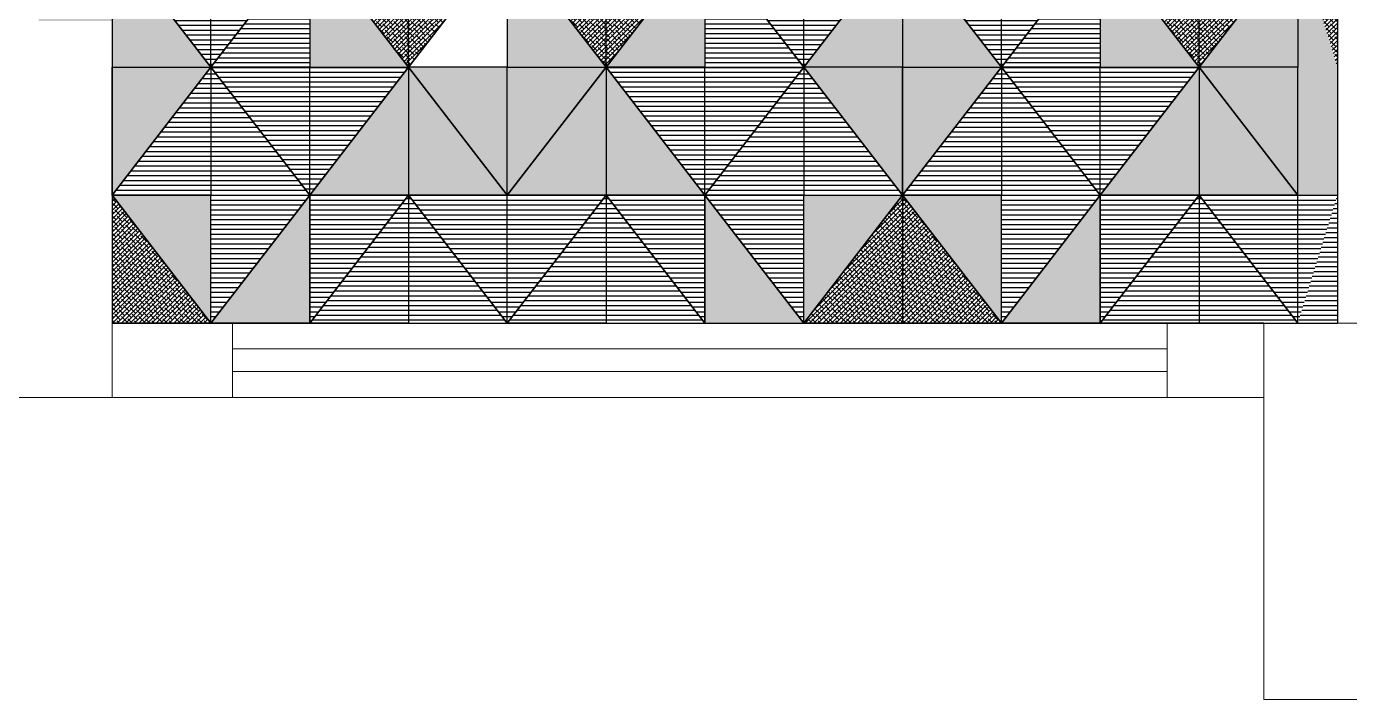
# Model space of a CAD drawing. Header units: millimetres. Extents: x 86441 to 190201, y 16532 to 98188.
# Drawn here: x 93110 to 97199, y 85053 to 87134 of the extents above; entities that cross this region are included whole.
import ezdxf

# ---------------------------------------------------------------- set-up
doc = ezdxf.new("R2010")
doc.units = ezdxf.units.MM
doc.header["$LTSCALE"] = 0.1
doc.layers.add('COLUMN', color=1, linetype='Continuous', lineweight=0)
doc.layers.add('WINDOW', color=5, linetype='Continuous', lineweight=0)
pattern_1 = [(0, (854.605, 74447.435), (0, 15), [])]
pattern_2 = [(0, (240, 73701.996), (0, 15), [])]
pattern_3 = [(45, (2576.186, 75217.435), (-6.7351921, 6.7351921), []), (135, (2576.186, 75217.435), (-20.2055763, 6.7351921), [23.8125, -14.2875])]
pattern_4 = [(0, (-749.68, 74447.435), (0, 15), [])]
pattern_5 = [(0, (-1364.284, 73701.996), (0, 15), [])]
pattern_6 = [(45, (971.901, 75217.435), (-6.7351921, 6.7351921), []), (135, (971.901, 75217.435), (-20.2055763, 6.7351921), [23.8125, -14.2875])]
pattern_7 = [(0, (3297.767, 74447.435), (0, 15), [])]
pattern_8 = [(0, (2683.162, 73701.996), (0, 15), [])]
pattern_9 = [(0, (4979.348, 74061.116), (0, 15), [])]
pattern_10 = [(0, (3293.952, 73306.556), (0, 15), [])]
pattern_11 = [(45, (5019.348, 75217.435), (-6.7351921, 6.7351921), []), (135, (5019.348, 75217.435), (-20.2055763, 6.7351921), [23.8125, -14.2875])]

msp = doc.modelspace()

# ---------------------------------------------------------------- hatches: boundary and pattern name
at = {"true_color": 0xb1a785, "transparency": 33554687}
h = msp.add_hatch(color=253, dxfattribs=at)
h.dxf.hatch_style = 1
h.paths.add_polyline_path([(93374.6, 87402.9), (93147.6, 87402.9), (93147.6, 87150.6), (93374.6, 87150.6)])
h.paths.add_polyline_path([(93374.6, 87007.4), (93680, 87007.4), (93374.6, 87402.9)])
at = {"true_color": 0x65502f, "transparency": 33554687}
h = msp.add_hatch(dxfattribs=at)
h.set_pattern_fill('_USER', color=59, scale=15, pattern_type=0)
h.set_pattern_definition(pattern_1)
h.paths.add_polyline_path([(93374.6, 87402.9), (93680, 87402.9), (93680, 87007.4)])
at = {"true_color": 0x242b7a, "transparency": 33554687}
h = msp.add_hatch(dxfattribs=at)
h.set_pattern_fill('_USER', color=177, scale=15, pattern_type=0)
h.set_pattern_definition(pattern_2)
h.paths.add_polyline_path([(93985.4, 87402.9), (93680, 87007.4), (93985.4, 87007.4)])
at = {"true_color": 0x65502f, "transparency": 33554687}
h = msp.add_hatch(dxfattribs=at)
h.set_pattern_fill('_USER', color=59, scale=15, pattern_type=0)
h.set_pattern_definition(pattern_1)
h.paths.add_polyline_path([(93985.4, 87402.9), (93680, 87402.9), (93680, 87007.4)])
at = {"true_color": 0xb1a785, "transparency": 33554687}
h = msp.add_hatch(color=253, dxfattribs=at)
h.dxf.hatch_style = 1
h.paths.add_polyline_path([(93985.4, 87007.4), (94290.8, 87007.4), (93985.4, 87402.9)])
at = {"true_color": 0x65502f, "transparency": 33554687}
h = msp.add_hatch(dxfattribs=at)
h.set_pattern_fill('ANSI38', color=59, scale=3)
h.set_pattern_definition(pattern_3)
h.paths.add_polyline_path([(94290.8, 87007.4), (94290.8, 87402.9), (93985.4, 87402.9)])
h = msp.add_hatch(dxfattribs=at)
h.set_pattern_fill('ANSI38', color=59, scale=3)
h.set_pattern_definition(pattern_3)
h.paths.add_polyline_path([(94596.2, 87402.9), (94290.8, 87402.9), (94290.8, 87007.4)])
h = msp.add_hatch(dxfattribs=at)
h.set_pattern_fill('ANSI38', color=59, scale=3)
h.set_pattern_definition(pattern_6)
h.paths.add_polyline_path([(94901.6, 87007.4), (94901.6, 87402.9), (94596.2, 87402.9)])
at = {"true_color": 0xb1a785, "transparency": 33554687}
h = msp.add_hatch(color=253, dxfattribs=at)
h.dxf.hatch_style = 1
h.paths.add_polyline_path([(94596.2, 87007.4), (94901.6, 87007.4), (94596.2, 87402.9)])
h = msp.add_hatch(color=253, dxfattribs=at)
h.dxf.hatch_style = 1
h.paths.add_polyline_path([(95207, 87402.9), (94901.6, 87007.4), (95207, 87007.4)])
at = {"true_color": 0x65502f, "transparency": 33554687}
h = msp.add_hatch(dxfattribs=at)
h.set_pattern_fill('ANSI38', color=59, scale=3)
h.set_pattern_definition(pattern_6)
h.paths.add_polyline_path([(95207, 87402.9), (94901.6, 87402.9), (94901.6, 87007.4)])
at = {"true_color": 0x242b7a, "transparency": 33554687}
h = msp.add_hatch(dxfattribs=at)
h.set_pattern_fill('_USER', color=177, scale=15, pattern_type=0)
h.set_pattern_definition(pattern_5)
h.paths.add_polyline_path([(95207, 87007.4), (95512.4, 87007.4), (95207, 87402.9)])
at = {"true_color": 0x65502f, "transparency": 33554687}
h = msp.add_hatch(dxfattribs=at)
h.set_pattern_fill('_USER', color=59, scale=15, pattern_type=0)
h.set_pattern_definition(pattern_4)
h.paths.add_polyline_path([(95207, 87402.9), (95512.4, 87402.9), (95512.4, 87007.4)])
h = msp.add_hatch(dxfattribs=at)
h.set_pattern_fill('_USER', color=59, scale=15, pattern_type=0)
h.set_pattern_definition(pattern_4)
h.paths.add_polyline_path([(95817.8, 87402.9), (95512.4, 87402.9), (95512.4, 87007.4)])
at = {"true_color": 0xb1a785, "transparency": 33554687}
h = msp.add_hatch(color=253, dxfattribs=at)
h.dxf.hatch_style = 1
h.paths.add_polyline_path([(95817.8, 87402.9), (95512.4, 87007.4), (95817.8, 87007.4)])
at = {"true_color": 0x65502f, "transparency": 33554687}
h = msp.add_hatch(dxfattribs=at)
h.set_pattern_fill('_USER', color=59, scale=15, pattern_type=0)
h.set_pattern_definition(pattern_7)
h.paths.add_polyline_path([(95817.8, 87402.9), (96123.2, 87402.9), (96123.2, 87007.4)])
at = {"true_color": 0xb1a785, "transparency": 33554687}
h = msp.add_hatch(color=253, dxfattribs=at)
h.dxf.hatch_style = 1
h.paths.add_polyline_path([(95817.8, 87007.4), (96123.2, 87007.4), (95817.8, 87402.9)])
at = {"true_color": 0x242b7a, "transparency": 33554687}
h = msp.add_hatch(dxfattribs=at)
h.set_pattern_fill('_USER', color=177, scale=15, pattern_type=0)
h.set_pattern_definition(pattern_8)
h.paths.add_polyline_path([(96428.6, 87402.9), (96123.2, 87007.4), (96428.6, 87007.4)])
at = {"true_color": 0x65502f, "transparency": 33554687}
h = msp.add_hatch(dxfattribs=at)
h.set_pattern_fill('_USER', color=59, scale=15, pattern_type=0)
h.set_pattern_definition(pattern_7)
h.paths.add_polyline_path([(96428.6, 87402.9), (96123.2, 87402.9), (96123.2, 87007.4)])
at = {"true_color": 0xb1a785, "transparency": 33554687}
h = msp.add_hatch(color=253, dxfattribs=at)
h.dxf.hatch_style = 1
h.paths.add_polyline_path([(96428.6, 87007.4), (96734, 87007.4), (96428.6, 87402.9)])
at = {"true_color": 0x65502f, "transparency": 33554687}
h = msp.add_hatch(dxfattribs=at)
h.set_pattern_fill('ANSI38', color=59, scale=3)
h.set_pattern_definition(pattern_11)
h.paths.add_polyline_path([(96734, 87007.4), (96734, 87402.9), (96428.6, 87402.9)])
h = msp.add_hatch(dxfattribs=at)
h.set_pattern_fill('ANSI38', color=59, scale=3)
h.set_pattern_definition(pattern_11)
h.paths.add_polyline_path([(97039.3, 87402.9), (96734, 87402.9), (96734, 87007.4)])
at = {"true_color": 0xb1a785, "transparency": 33554687}
h = msp.add_hatch(color=253, dxfattribs=at)
h.dxf.hatch_style = 1
h.paths.add_polyline_path([(97039.3, 87402.9), (96734, 87007.4), (97039.3, 87007.4)])
h = msp.add_hatch(color=253, dxfattribs=at)
h.dxf.hatch_style = 1
h.paths.add_polyline_path([(97039.3, 87402.9), (97161.6, 87007.4), (97039.3, 87007.4)])
at = {"true_color": 0x65502f, "transparency": 33554687}
h = msp.add_hatch(dxfattribs=at)
h.set_pattern_fill('ANSI38', color=59, scale=3)
h.set_pattern_definition(pattern_11)
h.paths.add_polyline_path([(97039.3, 87402.9), (97161.6, 87402.9), (97161.6, 87007.4)])
h = msp.add_hatch(dxfattribs=at)
h.set_pattern_fill('_USER', color=59, scale=15, pattern_type=0)
h.set_pattern_definition(pattern_1)
h.paths.add_polyline_path([(93374.6, 86612), (93680, 86612), (93680, 87007.4)])
at = {"true_color": 0xb1a785, "transparency": 33554687}
h = msp.add_hatch(color=253, dxfattribs=at)
h.dxf.hatch_style = 1
h.paths.add_polyline_path([(93374.6, 86612), (93680, 87007.4), (93374.6, 87007.4)])
at = {"true_color": 0x65502f, "transparency": 33554687}
h = msp.add_hatch(dxfattribs=at)
h.set_pattern_fill('_USER', color=59, scale=15, pattern_type=0)
h.set_pattern_definition([(0, (1925.395, 74327.435), (0, 15), [])])
h.paths.add_polyline_path([(93985.4, 86612), (93680, 86612), (93680, 87007.4)])
at = {"true_color": 0x242b7a, "transparency": 33554687}
h = msp.add_hatch(dxfattribs=at)
h.set_pattern_fill('_USER', color=177, scale=15, pattern_type=0)
h.set_pattern_definition(pattern_2)
h.paths.add_polyline_path([(93985.4, 87007.4), (93680, 87007.4), (93985.4, 86612)])
at = {"true_color": 0x66682c, "transparency": 33554687}
h = msp.add_hatch(color=77, dxfattribs=at)
h.dxf.hatch_style = 1
h.paths.add_polyline_path([(93985.4, 86612), (94290.8, 86612), (94290.8, 87007.4)])
at = {"true_color": 0x242b7a, "transparency": 33554687}
h = msp.add_hatch(dxfattribs=at)
h.set_pattern_fill('_USER', color=177, scale=15, pattern_type=0)
h.set_pattern_definition([(0, (1530.79, 73701.996), (0, 15), [])])
h.paths.add_polyline_path([(94290.8, 87007.4), (93985.4, 87007.4), (93985.4, 86612)])
at = {"true_color": 0x66682c, "transparency": 33554687}
h = msp.add_hatch(color=77, dxfattribs=at)
h.dxf.hatch_style = 1
h.paths.add_polyline_path([(94596.2, 86612), (94290.8, 86612), (94290.8, 87007.4)])
at = {"true_color": 0xb1a785, "transparency": 33554687}
h = msp.add_hatch(color=253, dxfattribs=at)
h.dxf.hatch_style = 1
h.paths.add_polyline_path([(94596.2, 87007.4), (94290.8, 87007.4), (94596.2, 86612)])
at = {"true_color": 0x66682c, "transparency": 33554687}
h = msp.add_hatch(color=77, dxfattribs=at)
h.dxf.hatch_style = 1
h.paths.add_polyline_path([(94596.2, 86612), (94901.6, 86612), (94901.6, 87007.4)])
at = {"true_color": 0xb1a785, "transparency": 33554687}
h = msp.add_hatch(color=253, dxfattribs=at)
h.dxf.hatch_style = 1
h.paths.add_polyline_path([(94596.2, 86612), (94901.6, 87007.4), (94596.2, 87007.4)])
at = {"true_color": 0x66682c, "transparency": 33554687}
h = msp.add_hatch(color=77, dxfattribs=at)
h.dxf.hatch_style = 1
h.paths.add_polyline_path([(95207, 86612), (94901.6, 86612), (94901.6, 87007.4)])
at = {"true_color": 0x242b7a, "transparency": 33554687}
h = msp.add_hatch(dxfattribs=at)
h.set_pattern_fill('_USER', color=177, scale=15, pattern_type=0)
h.set_pattern_definition([(0, (-73.494, 73701.996), (0, 15), [])])
h.paths.add_polyline_path([(95207, 87007.4), (94901.6, 87007.4), (95207, 86612)])
at = {"true_color": 0x65502f, "transparency": 33554687}
h = msp.add_hatch(dxfattribs=at)
h.set_pattern_fill('_USER', color=59, scale=15, pattern_type=0)
h.set_pattern_definition([(0, (321.111, 74327.435), (0, 15), [])])
h.paths.add_polyline_path([(95207, 86612), (95512.4, 86612), (95512.4, 87007.4)])
at = {"true_color": 0x242b7a, "transparency": 33554687}
h = msp.add_hatch(dxfattribs=at)
h.set_pattern_fill('_USER', color=177, scale=15, pattern_type=0)
h.set_pattern_definition(pattern_5)
h.paths.add_polyline_path([(95207, 86612), (95512.4, 87007.4), (95207, 87007.4)])
at = {"true_color": 0x65502f, "transparency": 33554687}
h = msp.add_hatch(dxfattribs=at)
h.set_pattern_fill('_USER', color=59, scale=15, pattern_type=0)
h.set_pattern_definition(pattern_4)
h.paths.add_polyline_path([(95817.8, 86612), (95512.4, 86612), (95512.4, 87007.4)])
at = {"true_color": 0xb1a785, "transparency": 33554687}
h = msp.add_hatch(color=253, dxfattribs=at)
h.dxf.hatch_style = 1
h.paths.add_polyline_path([(95817.8, 87007.4), (95512.4, 87007.4), (95817.8, 86612)])
at = {"true_color": 0x65502f, "transparency": 33554687}
h = msp.add_hatch(dxfattribs=at)
h.set_pattern_fill('_USER', color=59, scale=15, pattern_type=0)
h.set_pattern_definition(pattern_7)
h.paths.add_polyline_path([(95817.8, 86612), (96123.2, 86612), (96123.2, 87007.4)])
at = {"true_color": 0xb1a785, "transparency": 33554687}
h = msp.add_hatch(color=253, dxfattribs=at)
h.dxf.hatch_style = 1
h.paths.add_polyline_path([(95817.8, 86612), (96123.2, 87007.4), (95817.8, 87007.4)])
at = {"true_color": 0x65502f, "transparency": 33554687}
h = msp.add_hatch(dxfattribs=at)
h.set_pattern_fill('_USER', color=59, scale=15, pattern_type=0)
h.set_pattern_definition([(0, (4368.557, 74327.435), (0, 15), [])])
h.paths.add_polyline_path([(96428.6, 86612), (96123.2, 86612), (96123.2, 87007.4)])
at = {"true_color": 0x242b7a, "transparency": 33554687}
h = msp.add_hatch(dxfattribs=at)
h.set_pattern_fill('_USER', color=177, scale=15, pattern_type=0)
h.set_pattern_definition(pattern_8)
h.paths.add_polyline_path([(96428.6, 87007.4), (96123.2, 87007.4), (96428.6, 86612)])
at = {"true_color": 0x66682c, "transparency": 33554687}
h = msp.add_hatch(color=77, dxfattribs=at)
h.dxf.hatch_style = 1
h.paths.add_polyline_path([(96428.6, 86612), (96734, 86612), (96734, 87007.4)])
at = {"true_color": 0x242b7a, "transparency": 33554687}
h = msp.add_hatch(dxfattribs=at)
h.set_pattern_fill('_USER', color=177, scale=15, pattern_type=0)
h.set_pattern_definition([(0, (3973.952, 73701.996), (0, 15), [])])
h.paths.add_polyline_path([(96734, 87007.4), (96428.6, 87007.4), (96428.6, 86612)])
at = {"true_color": 0x66682c, "transparency": 33554687}
h = msp.add_hatch(color=77, dxfattribs=at)
h.dxf.hatch_style = 1
h.paths.add_polyline_path([(97039.3, 86612), (96734, 86612), (96734, 87007.4)])
at = {"true_color": 0xb1a785, "transparency": 33554687}
h = msp.add_hatch(color=253, dxfattribs=at)
h.dxf.hatch_style = 1
h.paths.add_polyline_path([(97039.3, 87007.4), (96734, 87007.4), (97039.3, 86612)])
h = msp.add_hatch(color=253, dxfattribs=at)
h.dxf.hatch_style = 1
h.paths.add_polyline_path([(97039.3, 87007.4), (97161.6, 87007.4), (97039.3, 86612)])
at = {"true_color": 0x66682c, "transparency": 33554687}
h = msp.add_hatch(color=77, dxfattribs=at)
h.dxf.hatch_style = 1
h.paths.add_polyline_path([(97039.3, 86612), (97161.6, 86612), (97161.6, 87007.4)])
at = {"true_color": 0x65502f, "transparency": 33554687}
h = msp.add_hatch(dxfattribs=at)
h.set_pattern_fill('ANSI38', color=59, scale=3)
h.set_pattern_definition([(45, (1660, 75281.996), (-6.7351921, 6.7351921), []), (135, (1660, 75281.996), (-20.2055763, 6.7351921), [23.8125, -14.2875])])
h.paths.add_polyline_path([(93374.6, 86612), (93374.6, 86216.6), (93680, 86216.6)])
at = {"true_color": 0x66682c, "transparency": 33554687}
h = msp.add_hatch(color=77, dxfattribs=at)
h.dxf.hatch_style = 1
h.paths.add_polyline_path([(93374.6, 86612), (93680, 86612), (93680, 86216.6)])
at = {"true_color": 0x65502f, "transparency": 33554687}
h = msp.add_hatch(dxfattribs=at)
h.set_pattern_fill('_USER', color=59, scale=15, pattern_type=0)
h.set_pattern_definition([(0, (1925.395, 73336.556), (0, 15), [])])
h.paths.add_polyline_path([(93985.4, 86612), (93680, 86612), (93680, 86216.6)])
at = {"true_color": 0xb1a785, "transparency": 33554687}
h = msp.add_hatch(color=253, dxfattribs=at)
h.dxf.hatch_style = 1
h.paths.add_polyline_path([(93985.4, 86612), (93680, 86216.6), (93985.4, 86216.6)])
at = {"true_color": 0x65502f, "transparency": 33554687}
h = msp.add_hatch(dxfattribs=at)
h.set_pattern_fill('_USER', color=59, scale=15, pattern_type=0)
h.set_pattern_definition([(0, (2230.79, 73336.556), (0, 15), [])])
h.paths.add_polyline_path([(94290.8, 86612), (93985.4, 86612), (93985.4, 86216.6)])
h = msp.add_hatch(dxfattribs=at)
h.set_pattern_fill('_USER', color=59, scale=15, pattern_type=0)
h.set_pattern_definition([(0, (1437.767, 74061.116), (0, 15), [])])
h.paths.add_polyline_path([(93985.4, 86216.6), (94290.8, 86216.6), (94290.8, 86612)])
h = msp.add_hatch(dxfattribs=at)
h.set_pattern_fill('_USER', color=59, scale=15, pattern_type=0)
h.set_pattern_definition([(0, (2536.186, 74061.116), (0, 15), [])])
h.paths.add_polyline_path([(94596.2, 86216.6), (94290.8, 86216.6), (94290.8, 86612)])
at = {"true_color": 0x242b7a, "transparency": 33554687}
h = msp.add_hatch(dxfattribs=at)
h.set_pattern_fill('_USER', color=177, scale=15, pattern_type=0)
h.set_pattern_definition([(0, (850.79, 73306.556), (0, 15), [])])
h.paths.add_polyline_path([(94596.2, 86612), (94290.8, 86612), (94596.2, 86216.6)])
at = {"true_color": 0x65502f, "transparency": 33554687}
h = msp.add_hatch(dxfattribs=at)
h.set_pattern_fill('_USER', color=59, scale=15, pattern_type=0)
h.set_pattern_definition([(0, (931.901, 74061.116), (0, 15), [])])
h.paths.add_polyline_path([(94596.2, 86216.6), (94901.6, 86216.6), (94901.6, 86612)])
at = {"true_color": 0x242b7a, "transparency": 33554687}
h = msp.add_hatch(dxfattribs=at)
h.set_pattern_fill('_USER', color=177, scale=15, pattern_type=0)
h.set_pattern_definition([(0, (-753.494, 73306.556), (0, 15), [])])
h.paths.add_polyline_path([(94596.2, 86216.6), (94901.6, 86612), (94596.2, 86612)])
at = {"true_color": 0x65502f, "transparency": 33554687}
h = msp.add_hatch(dxfattribs=at)
h.set_pattern_fill('_USER', color=59, scale=15, pattern_type=0)
h.set_pattern_definition([(0, (626.506, 73336.556), (0, 15), [])])
h.paths.add_polyline_path([(94901.6, 86612), (95207, 86612), (95207, 86216.6)])
h = msp.add_hatch(dxfattribs=at)
h.set_pattern_fill('_USER', color=59, scale=15, pattern_type=0)
h.set_pattern_definition([(0, (-166.518, 74061.116), (0, 15), [])])
h.paths.add_polyline_path([(95207, 86216.6), (94901.6, 86216.6), (94901.6, 86612)])
h = msp.add_hatch(dxfattribs=at)
h.set_pattern_fill('_USER', color=59, scale=15, pattern_type=0)
h.set_pattern_definition([(0, (321.111, 73336.556), (0, 15), [])])
h.paths.add_polyline_path([(95207, 86612), (95512.4, 86612), (95512.4, 86216.6)])
at = {"true_color": 0xb1a785, "transparency": 33554687}
h = msp.add_hatch(color=253, dxfattribs=at)
h.dxf.hatch_style = 1
h.paths.add_polyline_path([(95207, 86216.6), (95512.4, 86216.6), (95207, 86612)])
at = {"true_color": 0x65502f, "transparency": 33554687}
h = msp.add_hatch(dxfattribs=at)
h.set_pattern_fill('ANSI38', color=59, scale=3)
h.set_pattern_definition([(45, (55.716, 75281.996), (-6.7351921, 6.7351921), []), (135, (55.716, 75281.996), (-20.2055763, 6.7351921), [23.8125, -14.2875])])
h.paths.add_polyline_path([(95512.4, 86216.6), (95817.8, 86216.6), (95817.8, 86612)])
at = {"true_color": 0x66682c, "transparency": 33554687}
h = msp.add_hatch(color=77, dxfattribs=at)
h.dxf.hatch_style = 1
h.paths.add_polyline_path([(95817.8, 86612), (95512.4, 86612), (95512.4, 86216.6)])
at = {"true_color": 0x65502f, "transparency": 33554687}
h = msp.add_hatch(dxfattribs=at)
h.set_pattern_fill('ANSI38', color=59, scale=3)
h.set_pattern_definition([(45, (4103.162, 75281.996), (-6.7351921, 6.7351921), []), (135, (4103.162, 75281.996), (-20.2055763, 6.7351921), [23.8125, -14.2875])])
h.paths.add_polyline_path([(95817.8, 86612), (95817.8, 86216.6), (96123.2, 86216.6)])
at = {"true_color": 0x66682c, "transparency": 33554687}
h = msp.add_hatch(color=77, dxfattribs=at)
h.dxf.hatch_style = 1
h.paths.add_polyline_path([(95817.8, 86612), (96123.2, 86612), (96123.2, 86216.6)])
at = {"true_color": 0x65502f, "transparency": 33554687}
h = msp.add_hatch(dxfattribs=at)
h.set_pattern_fill('_USER', color=59, scale=15, pattern_type=0)
h.set_pattern_definition([(0, (4368.557, 73336.556), (0, 15), [])])
h.paths.add_polyline_path([(96428.6, 86612), (96123.2, 86612), (96123.2, 86216.6)])
at = {"true_color": 0xb1a785, "transparency": 33554687}
h = msp.add_hatch(color=253, dxfattribs=at)
h.dxf.hatch_style = 1
h.paths.add_polyline_path([(96428.6, 86612), (96123.2, 86216.6), (96428.6, 86216.6)])
at = {"true_color": 0x65502f, "transparency": 33554687}
h = msp.add_hatch(dxfattribs=at)
h.set_pattern_fill('_USER', color=59, scale=15, pattern_type=0)
h.set_pattern_definition([(0, (4673.952, 73336.556), (0, 15), [])])
h.paths.add_polyline_path([(96734, 86612), (96428.6, 86612), (96428.6, 86216.6)])
h = msp.add_hatch(dxfattribs=at)
h.set_pattern_fill('_USER', color=59, scale=15, pattern_type=0)
h.set_pattern_definition([(0, (3880.929, 74061.116), (0, 15), [])])
h.paths.add_polyline_path([(96428.6, 86216.6), (96734, 86216.6), (96734, 86612)])
h = msp.add_hatch(dxfattribs=at)
h.set_pattern_fill('_USER', color=59, scale=15, pattern_type=0)
h.set_pattern_definition(pattern_9)
h.paths.add_polyline_path([(97039.3, 86216.6), (96734, 86216.6), (96734, 86612)])
at = {"true_color": 0x242b7a, "transparency": 33554687}
h = msp.add_hatch(dxfattribs=at)
h.set_pattern_fill('_USER', color=177, scale=15, pattern_type=0)
h.set_pattern_definition(pattern_10)
h.paths.add_polyline_path([(97039.3, 86612), (96734, 86612), (97039.3, 86216.6)])
h = msp.add_hatch(dxfattribs=at)
h.set_pattern_fill('_USER', color=177, scale=15, pattern_type=0)
h.set_pattern_definition(pattern_10)
h.paths.add_polyline_path([(97039.3, 86612), (97161.6, 86612), (97039.3, 86216.6)])
at = {"true_color": 0x65502f, "transparency": 33554687}
h = msp.add_hatch(dxfattribs=at)
h.set_pattern_fill('_USER', color=59, scale=15, pattern_type=0)
h.set_pattern_definition(pattern_9)
h.paths.add_polyline_path([(97039.3, 86216.6), (97161.6, 86216.6), (97161.6, 86612)])

# ---------------------------------------------------------------- linework, layer by layer
at = {"transparency": 33554687}
for p, q in [((97161.6, 89136.6), (97161.6, 86216.6)), ((93374.6, 86216.6), (96934.6, 86216.6))]:
    msp.add_line(p, q, dxfattribs=at)
at = {"color": 4, "lineweight": 18, "transparency": 33554687}
msp.add_line((97161.6, 86216.6), (97161.6, 89136.6), dxfattribs=at)
at = {"color": 7, "true_color": 0xffffff, "transparency": 33554687}
for p, q in [((93374.6, 87116.6), (93374.6, 86816.6)), ((93374.6, 87116.6), (93374.6, 86816.6)), ((95817.8, 87116.6), (95817.8, 86816.6)), ((95817.8, 87116.6), (95817.8, 86816.6)), ((95817.8, 87116.6), (95817.8, 86816.6)), ((95817.8, 87116.6), (95817.8, 86816.6)), ((93374.6, 86816.6), (93374.6, 86516.6)), ((93374.6, 86816.6), (93374.6, 86516.6)), ((95817.8, 86816.6), (95817.8, 86516.6)), ((95817.8, 86816.6), (95817.8, 86516.6)), ((95817.8, 86816.6), (95817.8, 86516.6)), ((95817.8, 86816.6), (95817.8, 86516.6)), ((93374.6, 86516.6), (93374.6, 86216.6)), ((93374.6, 86516.6), (93374.6, 86216.6)), ((94954.6, 86516.6), (94954.6, 86516.6)), ((95817.8, 86516.6), (95817.8, 86216.6)), ((95817.8, 86516.6), (95817.8, 86216.6)), ((95817.8, 86516.6), (95817.8, 86216.6)), ((95817.8, 86516.6), (95817.8, 86216.6)), ((93674.6, 86216.6), (93374.6, 86216.6)), ((93974.6, 86216.6), (93674.6, 86216.6)), ((95217.8, 86216.6), (95517.8, 86216.6)), ((95517.8, 86216.6), (95817.8, 86216.6)), ((96117.8, 86216.6), (95817.8, 86216.6)), ((96417.8, 86216.6), (96117.8, 86216.6)), ((96254.6, 86216.6), (96254.6, 86216.6)), ((96634.6, 86216.6), (96334.6, 86216.6)), ((96934.6, 86216.6), (96634.6, 86216.6)), ((97039.3, 86216.6), (97161.6, 86216.6))]:
    msp.add_line(p, q, dxfattribs=at)
at = {"color": 18, "lineweight": 5, "true_color": 0x000000, "transparency": 33554687}
for p, q in [((97039.3, 86216.6), (93374.6, 86216.6)), ((93374.6, 85986.6), (96934.6, 85986.6))]:
    msp.add_line(p, q, dxfattribs=at)
at = {"color": 18, "true_color": 0x000000, "transparency": 33554687}
msp.add_line((93374.6, 86216.6), (96934.6, 86216.6), dxfattribs=at)
at = {"color": 253, "true_color": 0xb1a785, "transparency": 33554687}
for points in [[(93680, 87007.4), (93680, 87402.9), (93374.6, 87402.9)], [(93374.6, 87402.9), (93374.6, 87007.4), (93680, 87007.4)], [(93985.4, 87402.9), (93985.4, 87007.4), (93680, 87007.4)], [(93680, 87007.4), (93680, 87402.9), (93985.4, 87402.9)], [(93985.4, 87402.9), (93985.4, 87007.4), (94290.8, 87007.4)], [(94290.8, 87007.4), (94290.8, 87402.9), (93985.4, 87402.9)], [(94290.8, 87007.4), (94290.8, 87402.9), (94596.2, 87402.9)], [(94596.2, 87402.9), (94596.2, 87007.4), (94290.8, 87007.4)], [(94901.6, 87007.4), (94901.6, 87402.9), (94596.2, 87402.9)], [(94596.2, 87402.9), (94596.2, 87007.4), (94901.6, 87007.4)], [(95207, 87402.9), (95207, 87007.4), (94901.6, 87007.4)], [(94901.6, 87007.4), (94901.6, 87402.9), (95207, 87402.9)], [(95207, 87402.9), (95207, 87007.4), (95512.4, 87007.4)], [(95512.4, 87007.4), (95512.4, 87402.9), (95207, 87402.9)], [(95512.4, 87007.4), (95512.4, 87402.9), (95817.8, 87402.9)], [(95817.8, 87402.9), (95817.8, 87007.4), (95512.4, 87007.4)], [(96123.2, 87007.4), (96123.2, 87402.9), (95817.8, 87402.9)], [(95817.8, 87402.9), (95817.8, 87007.4), (96123.2, 87007.4)], [(96428.6, 87402.9), (96428.6, 87007.4), (96123.2, 87007.4)], [(96123.2, 87007.4), (96123.2, 87402.9), (96428.6, 87402.9)], [(96428.6, 87402.9), (96428.6, 87007.4), (96734, 87007.4)], [(96734, 87007.4), (96734, 87402.9), (96428.6, 87402.9)], [(96734, 87007.4), (96734, 87402.9), (97039.3, 87402.9)], [(97039.3, 87402.9), (97039.3, 87007.4), (96734, 87007.4)], [(93680, 87007.4), (93680, 86612), (93374.6, 86612)], [(93374.6, 86612), (93374.6, 87007.4), (93680, 87007.4)], [(93680, 87007.4), (93680, 86612), (93985.4, 86612)], [(93985.4, 86612), (93985.4, 87007.4), (93680, 87007.4)], [(93985.4, 86612), (93985.4, 87007.4), (94290.8, 87007.4)], [(94596.2, 86612), (94596.2, 87007.4), (94290.8, 87007.4)], [(94596.2, 86612), (94596.2, 87007.4), (94901.6, 87007.4)], [(95207, 86612), (95207, 87007.4), (94901.6, 87007.4)], [(95512.4, 87007.4), (95512.4, 86612), (95207, 86612)], [(95207, 86612), (95207, 87007.4), (95512.4, 87007.4)], [(95512.4, 87007.4), (95512.4, 86612), (95817.8, 86612)], [(95817.8, 86612), (95817.8, 87007.4), (95512.4, 87007.4)], [(96123.2, 87007.4), (96123.2, 86612), (95817.8, 86612)], [(95817.8, 86612), (95817.8, 87007.4), (96123.2, 87007.4)], [(96123.2, 87007.4), (96123.2, 86612), (96428.6, 86612)], [(96428.6, 86612), (96428.6, 87007.4), (96123.2, 87007.4)], [(96428.6, 86612), (96428.6, 87007.4), (96734, 87007.4)], [(97039.3, 86612), (97039.3, 87007.4), (96734, 87007.4)], [(93374.6, 86612), (93374.6, 86216.6), (93680, 86216.6)], [(93680, 86216.6), (93680, 86612), (93985.4, 86612)], [(93985.4, 86612), (93985.4, 86216.6), (93680, 86216.6)], [(93985.4, 86216.6), (93985.4, 86612), (94290.8, 86612)], [(94290.8, 86612), (94290.8, 86216.6), (93985.4, 86216.6)], [(94290.8, 86612), (94290.8, 86216.6), (94596.2, 86216.6)], [(94596.2, 86216.6), (94596.2, 86612), (94290.8, 86612)], [(94901.6, 86612), (94901.6, 86216.6), (94596.2, 86216.6)], [(94596.2, 86216.6), (94596.2, 86612), (94901.6, 86612)], [(95207, 86216.6), (95207, 86612), (94901.6, 86612)], [(94901.6, 86612), (94901.6, 86216.6), (95207, 86216.6)], [(95512.4, 86216.6), (95512.4, 86612), (95207, 86612)], [(95207, 86612), (95207, 86216.6), (95512.4, 86216.6)], [(95817.8, 86612), (95817.8, 86216.6), (95512.4, 86216.6)], [(95817.8, 86612), (95817.8, 86216.6), (96123.2, 86216.6)], [(96123.2, 86216.6), (96123.2, 86612), (96428.6, 86612)], [(96428.6, 86612), (96428.6, 86216.6), (96123.2, 86216.6)], [(96428.6, 86216.6), (96428.6, 86612), (96734, 86612)], [(96734, 86612), (96734, 86216.6), (96428.6, 86216.6)], [(96734, 86612), (96734, 86216.6), (97039.3, 86216.6)], [(97039.3, 86216.6), (97039.3, 86612), (96734, 86612)]]:
    msp.add_lwpolyline(points, close=True, dxfattribs=at)
at = {"color": 77, "true_color": 0x66682c, "transparency": 33554687}
for points in [[(94290.8, 87007.4), (94290.8, 86612), (93985.4, 86612)], [(94290.8, 87007.4), (94290.8, 86612), (94596.2, 86612)], [(94901.6, 87007.4), (94901.6, 86612), (94596.2, 86612)], [(94901.6, 87007.4), (94901.6, 86612), (95207, 86612)], [(96734, 87007.4), (96734, 86612), (96428.6, 86612)], [(96734, 87007.4), (96734, 86612), (97039.3, 86612)], [(93680, 86216.6), (93680, 86612), (93374.6, 86612)], [(95512.4, 86216.6), (95512.4, 86612), (95817.8, 86612)], [(96123.2, 86216.6), (96123.2, 86612), (95817.8, 86612)]]:
    msp.add_lwpolyline(points, close=True, dxfattribs=at)
at = {"layer": 'COLUMN', "transparency": 33554687}
for p, q in [((93374.6, 85986.6), (93374.6, 87150.6)), ((96934.6, 86216.6), (96934.6, 85052.6)), ((96934.6, 86216.6), (97236.6, 86216.6)), ((93072.6, 85986.6), (93374.6, 85986.6)), ((96934.6, 85052.6), (97236.6, 85052.6))]:
    msp.add_line(p, q, dxfattribs=at)
at = {"layer": 'WINDOW', "transparency": 33554687}
for p, q in [((93746.6, 85986.6), (93746.6, 86216.6)), ((96635.6, 86216.6), (96635.6, 85986.6)), ((93746.6, 86136.6), (96635.6, 86136.6)), ((93746.6, 86066.6), (96635.6, 86066.6))]:
    msp.add_line(p, q, dxfattribs=at)

doc.saveas('drawing.dxf')
